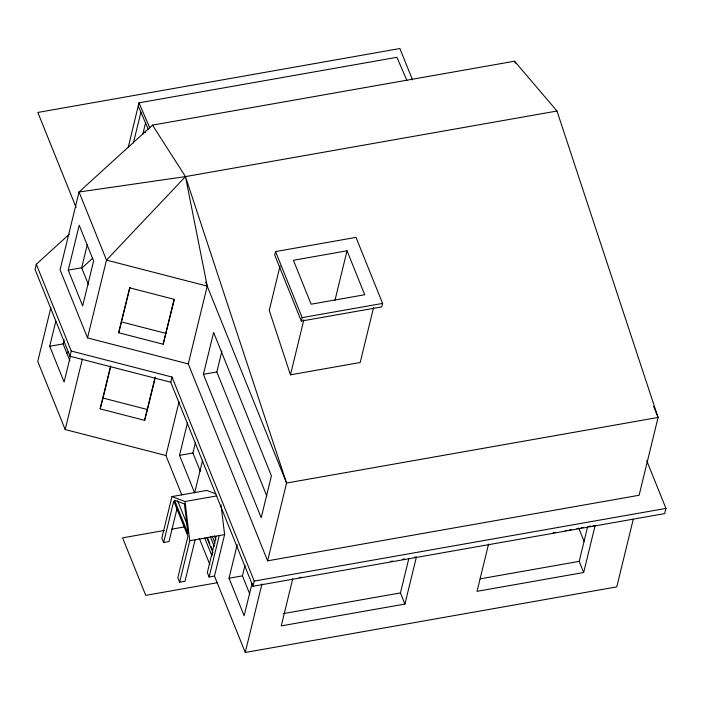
<?xml version="1.0" encoding="UTF-8"?>
<svg xmlns="http://www.w3.org/2000/svg" width="701" height="701" viewBox="0 0 701 701"><rect width="100%" height="100%" fill="white"/><g stroke="black" fill="none" stroke-linecap="round" stroke-linejoin="round"><path stroke-width="1.05" d="M128.274 147.306L138.973 102.837L396.915 57.307L406.869 80.37M69.329 234.187L36.312 264.259L35.05 269.447L70.012 356.231L170.755 382.229L252.956 586.273L664.688 513.596L665.95 508.409L646.734 460.715M50.849 307.66L37.749 361.427L65.184 429.538L165.927 455.527L181.796 494.932M556.988 111.03L185.467 176.608L79.047 192.004L60.084 269.797L87.529 337.908L188.262 363.907L267.598 560.835L639.11 495.265L658.081 417.463L556.988 111.03L514.552 61.206L152.485 125.111L79.047 192.004L79.371 192.871M70.477 355.915L64.106 382.036L49.701 346.268L55.808 321.189M68.251 270.148L79.213 225.214L93.619 260.982L82.665 305.916L68.251 270.148L81.658 267.782L87.266 244.789M69.907 360.796L63.108 343.902L64.124 339.722M70.012 356.231L71.274 351.052L36.312 264.259M133.409 142.934L140.901 112.213M65.184 429.538L82.403 358.912M87.529 337.908L106.491 260.115L185.467 176.608L152.485 125.111M142.811 134.18L145.65 122.526M110.662 366.719L103.021 398.072L147.482 409.542L144.59 420.346L100.138 408.876L110.583 366.027M118.688 332.756L129.641 287.822L174.102 299.292L163.149 344.226L118.688 332.756L129.983 287.463M144.59 420.346L155.035 377.506M147.736 408.49L155.377 377.147M163.149 344.226L174.19 299.975M170.755 382.229L172.017 377.042L71.274 351.052M165.927 455.527L179.035 401.769M188.262 363.907L207.224 286.113L185.467 176.608L286.56 483.042L267.598 560.835M202.571 460.408L194.65 492.908L179.526 455.361L187.447 422.861M215.864 493.846L206.813 490.428L171.964 496.58L161.843 538.07L163.64 542.53L169.002 541.584L177.046 508.602M203.413 374.308L213.621 332.432L271.41 475.856L261.201 517.741L203.413 374.308L216.819 371.942L221.928 350.999M163.64 542.53L173.752 501.04L187.956 536.283L177.835 577.773L179.631 582.224L184.994 581.278L195.106 539.788M200.284 471.256L192.924 452.995L195.483 442.506M179.631 582.224L189.743 540.734L185.029 501.522L171.964 496.58M275.554 251.58L274.713 255.041L301.316 321.076L381.756 306.88L382.597 303.419L355.994 237.385L275.554 251.58L302.157 317.623L301.316 321.076M280.067 265.959L269.228 310.412L290.468 374.807L360.183 362.505L373.563 307.599M216.145 536.396L207.33 572.568L209.126 577.019L214.488 576.073L224.6 534.583L221.034 504.904M212.666 552.642L211.895 555.797L204.718 538M209.126 577.019L219.238 535.529M252.071 583.285L244.15 615.785L229.025 578.237L237.201 544.686M290.468 374.807L303.857 319.901M249.793 594.133L242.432 575.863L244.982 565.383M252.956 586.273L254.218 581.085L172.017 377.042M633.222 519.423L616.775 586.886L245.262 652.465L261.964 583.942M334.894 300.598L347.039 250.8L293.412 260.264L311.121 304.208L364.739 294.744L347.039 250.8M292.755 578.711L281.259 625.888L404.924 604.052L416.429 556.883L414.273 557.26M404.924 604.052L400.437 592.923L408.876 558.329M488.544 544.151L477.048 591.329L583.67 572.507L595.175 525.329L593.02 525.715M583.67 572.507L579.184 561.37L587.622 526.775M100.138 408.876L103.021 398.072M81.57 268.352L92.839 258.082M66.481 353.374L68.085 351.911M49.701 346.268L63.108 343.902M302.157 317.623L382.597 303.419M179.526 455.361L192.924 452.995M185.029 501.522L216.714 495.922M164.157 530.508L122.587 537.851L145.755 595.359L217.179 582.75M171.622 529.194L184.416 526.933M189.743 540.734L224.6 534.583M229.025 578.237L242.432 575.863M254.218 581.085L665.95 508.409M299.213 577.571L301.36 577.195M390.615 561.44L392.77 561.063M402.444 559.354L404.6 558.969M553.168 532.742L555.323 532.366M565.015 530.657L567.17 530.271M569.326 529.895L571.481 529.518M576.862 528.563L579.017 528.186M581.173 527.8L583.328 527.424M588.709 526.477L590.864 526.092M283.222 613.612L400.437 592.923M480.106 578.86L579.184 561.37M207.224 286.113L106.491 260.115L79.047 192.004M121.58 321.943L166.041 333.413M138.973 102.837L149.786 127.897M138.299 106.184L148.253 129.247M514.552 61.206L515.375 63.23M653.577 406.3L658.081 417.463L286.56 483.042L205.63 282.144M412.53 79.896L399.894 48.535L37.828 112.449L76.137 207.531M578.851 528.379L584.161 541.575M216.819 371.942L266.871 496.177M214.331 535.836L215.926 539.796M212.193 536.212L214.979 543.135M210.221 536.431L214.199 546.324M207.4 537.527L209.792 543.459M210.983 546.421L212.184 549.391M206.865 537.614L212.841 552.449M199.277 538.307L209.879 564.62M214.488 576.073L245.262 652.465M177.633 500.768L187.421 525.058M81.658 267.782L88.466 284.667M145.081 131.849L145.405 132.726M184.433 503.966L174.549 500.234L187.999 533.627L184.433 503.966"/></g></svg>
